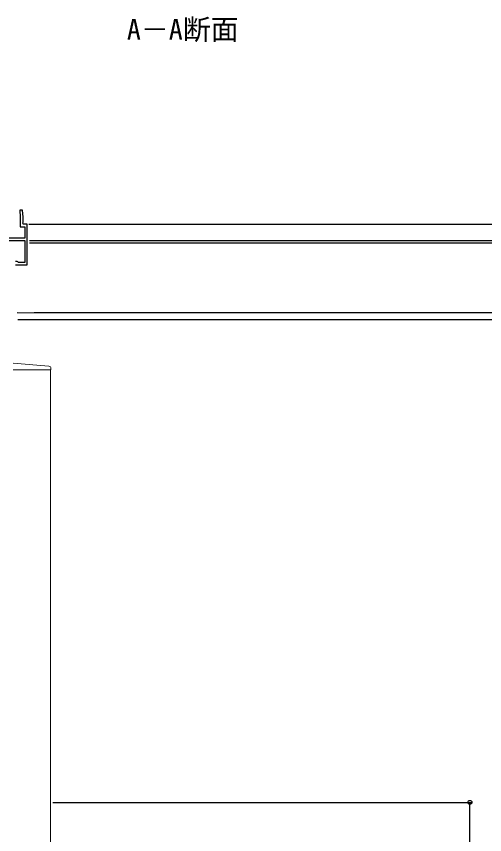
# Model space of a CAD drawing. Units: millimetres, scale not verified. Extents: x -700 to 700, y -1044 to 1037.
# Drawn here: x -529.6 to -328.7, y -428.5 to -77.6 of the extents above; entities that cross this region are included whole.
import ezdxf
from ezdxf.enums import TextEntityAlignment as Align

# ---------------------------------------------------------------- set-up
doc = ezdxf.new("R2010")
doc.units = ezdxf.units.MM
doc.header["$LTSCALE"] = 6
for name, color, linetype in [('0-1_USER1', 3, 'Continuous'), ('0-2_YKK_11', 7, 'Continuous'), ('0-7_YKK_D', 6, 'Continuous')]:
    doc.layers.add(name, color=color, linetype=linetype)
doc.layers.add('0-4_YKK_12', color=2, linetype='Continuous', lineweight=18)
doc.layers.add('0-5_YKK_13', color=4, linetype='Continuous', lineweight=18)
doc.styles.add('ＭＳ ゴシック', font='')
doc.styles.get('ＭＳ ゴシック').set_extended_font_data('MS Gothic')

msp = doc.modelspace()

# ---------------------------------------------------------------- linework, layer by layer
at = {"layer": '0-2_YKK_11'}
for points in [[(-530, -184.2), (-525, -184.2), (-525, -166.7), (-526.75, -166.7), (-526.87, -166.125), (-526.75, -165.942), (-526.75, -163.7), (-527.012, -160.7), (-528.217, -160.7), (-527.95, -163.752), (-527.95, -167.9), (-526, -167.9), (-526, -172.7), (-540.5, -172.7)], [(-556.5, -173.7), (-526, -173.7), (-526, -183.2), (-528.708, -183.2), (-529.004, -182.95), (-529.3, -182.7), (-530, -182.7)]]:
    msp.add_lwpolyline(points, dxfattribs=at)
at = {"layer": '0-4_YKK_12'}
msp.add_line((-515, -229.203), (-515, -633.7), dxfattribs=at)
at = {"layer": '0-5_YKK_13'}
msp.add_line((-515.713, -227.622), (-530.961, -226.289), dxfattribs=at)
msp.add_lwpolyline([(-531, -229.203), (-514.8, -229.203), (-514.8, -228.618)], dxfattribs=at)
msp.add_arc((-515.8, -228.618), 1, 0, 85.00284, dxfattribs=at)
at = {"layer": '0-7_YKK_D'}
for p, q in [((-524.3, -166.7), (-273.999, -166.703)), ((-524, -173.7), (-273.999, -173.703)), ((-524, -173.7), (-273.999, -173.703)), ((-524, -174.7), (-273.999, -174.703)), ((-524, -174.7), (-273.999, -174.703)), ((-529.3, -204.7), (-274, -204.703)), ((-522, -204.7), (-304, -204.7)), ((-522, -204.7), (-274, -204.7)), ((-529, -207.7), (-304, -207.7)), ((-522, -207.7), (-304, -207.7)), ((-514, -414.7), (-334, -414.7)), ((-335, -474.7), (-335, -414.7))]:
    msp.add_line(p, q, dxfattribs=at)
msp.add_circle((-335, -414.7), 0.85, dxfattribs=at)

# ---------------------------------------------------------------- texts
at = {"layer": '0-1_USER1', "style": 'ＭＳ ゴシック'}
msp.add_text('A－A断面', height=8.798, dxfattribs=at).set_placement((-482.205, -90.268), align=Align.BOTTOM_LEFT)

doc.saveas('drawing.dxf')
